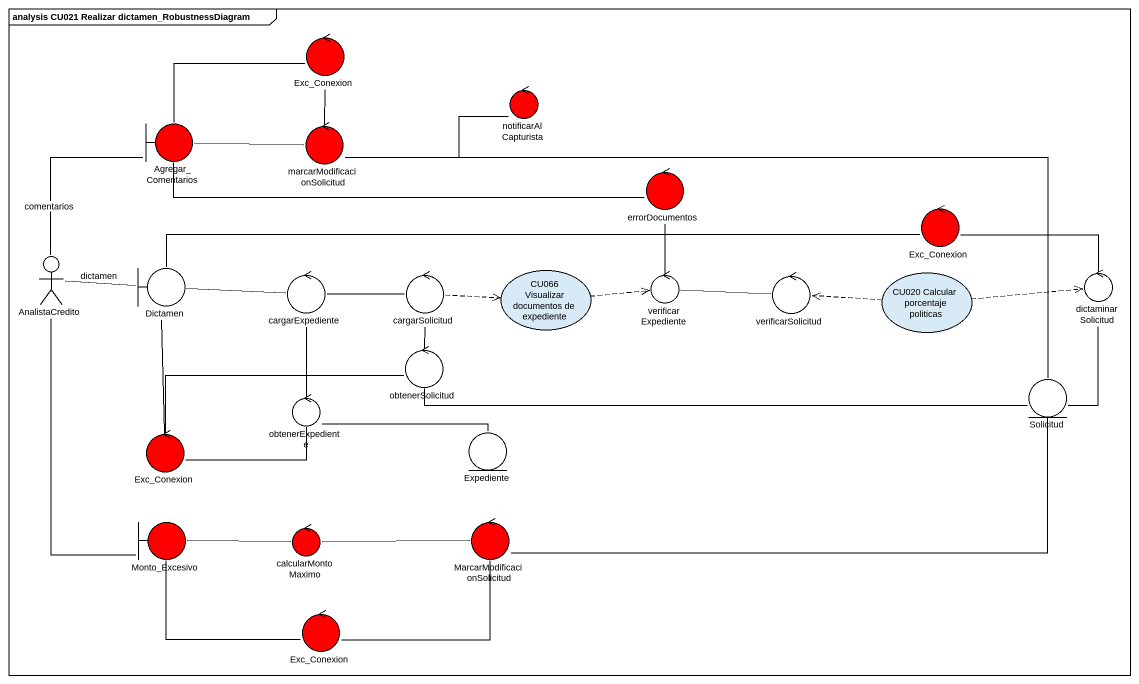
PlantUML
@startuml
mainframe analysis CU021 Realizar dictamen_RobustnessDiagram
control Exc_Conexion #FF0000
control notificarAlCapturista #FF0000
boundary Agregar_Comentarios #FF0000
control marcarModificacionSolicitud #FF0000
control errorDocumentos #FF0000
control "Exc_Conexion" as Exc_Conexion_2 #FF0000
actor AnalistaCredito
boundary Dictamen
control cargarExpediente
control cargarSolicitud
usecase "CU066 Visualizar documentos de expediente" as CU066_Visualizar_documentos
control verificarExpediente
control verificarSolicitud
usecase "CU020 Calcular porcentaje politicas" as CU020_Calcular_porcentaje
control dictaminarSolicitud
control obtenerSolicitud
control obtenerExpediente
entity Solicitud
control "Exc_Conexion" as Exc_Conexion_3 #FF0000
entity Expediente
boundary Monto_Excesivo #FF0000
control calcularMontoMaximo #FF0000
control MarcarModificacionSolicitud #FF0000
control "Exc_Conexion" as Exc_Conexion_4 #FF0000
Exc_Conexion -- Agregar_Comentarios
Agregar_Comentarios -right- marcarModificacionSolicitud
marcarModificacionSolicitud -up- Exc_Conexion
marcarModificacionSolicitud -right- notificarAlCapturista
marcarModificacionSolicitud -right- Solicitud
errorDocumentos -left- Agregar_Comentarios
errorDocumentos -- verificarExpediente
Exc_Conexion_2 -left- Dictamen
Exc_Conexion_2 -right- dictaminarSolicitud
AnalistaCredito -up- Agregar_Comentarios : comentarios
AnalistaCredito -right- Dictamen : dictamen
AnalistaCredito -- Monto_Excesivo
Dictamen -right- cargarExpediente
cargarExpediente -right- cargarSolicitud
cargarExpediente -- obtenerExpediente
cargarSolicitud .right.> CU066_Visualizar_documentos
cargarSolicitud -- obtenerSolicitud
CU066_Visualizar_documentos .right.> verificarExpediente
verificarExpediente -right- verificarSolicitud
CU020_Calcular_porcentaje .left.> verificarSolicitud
CU020_Calcular_porcentaje .right.> dictaminarSolicitud
obtenerSolicitud -right- Solicitud
obtenerSolicitud -left- Exc_Conexion_3
obtenerExpediente -left- Exc_Conexion_3
obtenerExpediente -right- Expediente
Solicitud -up- dictaminarSolicitud
Exc_Conexion_3 -up- Dictamen
calcularMontoMaximo -left- Monto_Excesivo
MarcarModificacionSolicitud -right- Solicitud
MarcarModificacionSolicitud -left- calcularMontoMaximo
Exc_Conexion_4 -left- Monto_Excesivo
Exc_Conexion_4 -right- MarcarModificacionSolicitud
@enduml
